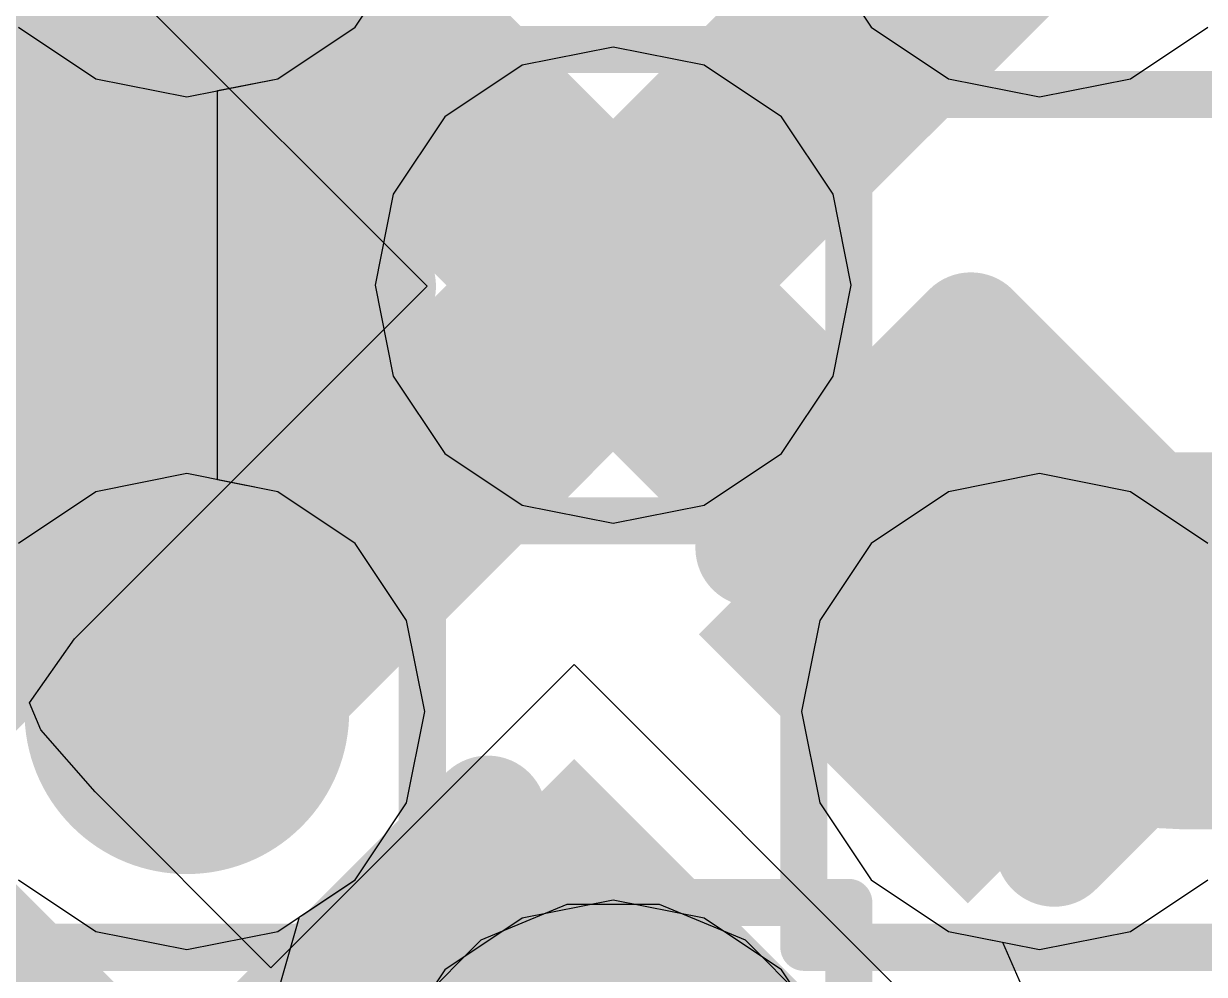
# Model space of a CAD drawing. Header units: inches. Extents: x -6 to 284, y -12 to 154.
# Drawn here: x 53.313 to 54.586, y 11.21 to 12.235 of the extents above; entities that cross this region are included whole.
import ezdxf

# ---------------------------------------------------------------- set-up
doc = ezdxf.new("R2010")
doc.units = ezdxf.units.IN
for name, color, linetype in [('Bottom Layer', 5, 'Continuous'), ('Bottom Overlay', 54, 'Continuous'), ('Bottom Paste', 16, 'Continuous'), ('Bottom Solder', 6, 'Continuous'), ('Drill Drawing', 1, 'Continuous'), ('GND-1', 16, 'Continuous'), ('GND-2', 90, 'Continuous'), ('GND-3', 216, 'Continuous'), ('GND-4', 54, 'Continuous'), ('PWR-1', 156, 'Continuous'), ('PWR-2', 130, 'Continuous'), ('Signal L1', 76, 'Continuous'), ('Signal L2', 6, 'Continuous'), ('Top Layer', 1, 'Continuous'), ('Top Paste', 8, 'Continuous'), ('Top Solder', 216, 'Continuous'), ('Via Holes', 16, 'Continuous')]:
    doc.layers.add(name, color=color, linetype=linetype)

# ---------------------------------------------------------------- blocks, each defined once
blk = doc.blocks.new('BGA_565_15_5_14_4__132')
at = {"layer": 'Top Layer'}
h = blk.add_hatch(color=1, dxfattribs=at)
edge = h.paths.add_edge_path()
edge.add_arc((-2.27499926, -2.27499926), 0.12499848, 0, 360)
h = blk.add_hatch(color=1, dxfattribs=at)
edge = h.paths.add_edge_path()
edge.add_arc((-2.27499926, -2.9250005), 0.12499848, 0, 360)
h = blk.add_hatch(color=1, dxfattribs=at)
edge = h.paths.add_edge_path()
edge.add_arc((-1.62500056, -2.9250005), 0.12499848, 0, 360)
at = {"layer": 'Top Paste'}
h = blk.add_hatch(color=8, dxfattribs=at)
edge = h.paths.add_edge_path()
edge.add_arc((-2.27499926, -2.27499926), 0.12499848, 0, 360)
h = blk.add_hatch(color=8, dxfattribs=at)
edge = h.paths.add_edge_path()
edge.add_arc((-2.27499926, -2.9250005), 0.12499848, 0, 360)
h = blk.add_hatch(color=8, dxfattribs=at)
edge = h.paths.add_edge_path()
edge.add_arc((-1.62500056, -2.9250005), 0.12499848, 0, 360)
at = {"layer": 'Top Solder'}
h = blk.add_hatch(color=216, dxfattribs=at)
edge = h.paths.add_edge_path()
edge.add_arc((-2.27499926, -2.27499926), 0.17499838, 0, 360)
h = blk.add_hatch(color=216, dxfattribs=at)
edge = h.paths.add_edge_path()
edge.add_arc((-2.27499926, -2.9250005), 0.17499838, 0, 360)
h = blk.add_hatch(color=216, dxfattribs=at)
edge = h.paths.add_edge_path()
edge.add_arc((-1.62500056, -2.9250005), 0.17499838, 0, 360)
blk = doc.blocks.new('CAP_0201_B_349')
at = {"layer": 'Bottom Layer'}
for points in [[(-0.44999656, 0.1499997), (-0.14999716, 0.1499997), (-0.14999716, -0.1499997), (-0.44999656, -0.1499997)], [(0.14999716, 0.1499997), (0.44999656, 0.1499997), (0.44999656, -0.1499997), (0.14999716, -0.1499997)]]:
    blk.add_hatch(color=5, dxfattribs=at).paths.add_polyline_path(points)
at = {"layer": 'Bottom Paste'}
for points in [[(-0.44999656, 0.1499997), (-0.14999716, 0.1499997), (-0.14999716, -0.1499997), (-0.44999656, -0.1499997)], [(0.14999716, 0.1499997), (0.44999656, 0.1499997), (0.44999656, -0.1499997), (0.14999716, -0.1499997)]]:
    blk.add_hatch(color=16, dxfattribs=at).paths.add_polyline_path(points)
at = {"layer": 'Bottom Solder'}
for points in [[(-0.50499772, 0.20500086), (-0.094996, 0.20500086), (-0.094996, -0.20500086), (-0.50499772, -0.20500086)], [(0.094996, 0.20500086), (0.50499772, 0.20500086), (0.50499772, -0.20500086), (0.094996, -0.20500086)]]:
    blk.add_hatch(color=6, dxfattribs=at).paths.add_polyline_path(points)
at = {"layer": 'Bottom Overlay'}
for points in [[(-0.5334, 0.2286, 0.127, 0.127, 0), (-0.2032, 0.2286, 0.127, 0.127, 0)], [(-0.5334, 0.2286, 0.127, 0.127, 0), (-0.5334, -0.2286, 0.127, 0.127, 0)], [(0.2032, 0.2286, 0.127, 0.127, 0), (0.5334, 0.2286, 0.127, 0.127, 0)], [(0.5334, 0.2286, 0.127, 0.127, 0), (0.5334, -0.2286, 0.127, 0.127, 0)], [(-0.5334, -0.2286, 0.127, 0.127, 0), (-0.2032, -0.2286, 0.127, 0.127, 0)], [(0.2032, -0.2286, 0.127, 0.127, 0), (0.5334, -0.2286, 0.127, 0.127, 0)]]:
    blk.add_lwpolyline(points, format="xyseb", dxfattribs=at)
for points in [[(-0.5651499999999999, 0.2286, 0.0635, 0.0635, 1), (-0.5016499999999999, 0.2286, 0.0635, 0.0635, 1)], [(-0.5651499999999999, 0.2286, 0.0635, 0.0635, 1), (-0.5016499999999999, 0.2286, 0.0635, 0.0635, 1)], [(-0.23495, 0.2286, 0.0635, 0.0635, 1), (-0.17145, 0.2286, 0.0635, 0.0635, 1)], [(0.17145, 0.2286, 0.0635, 0.0635, 1), (0.23495, 0.2286, 0.0635, 0.0635, 1)], [(0.5016499999999999, 0.2286, 0.0635, 0.0635, 1), (0.5651499999999999, 0.2286, 0.0635, 0.0635, 1)], [(0.5016499999999999, 0.2286, 0.0635, 0.0635, 1), (0.5651499999999999, 0.2286, 0.0635, 0.0635, 1)], [(-0.5651499999999999, -0.2286, 0.0635, 0.0635, 1), (-0.5016499999999999, -0.2286, 0.0635, 0.0635, 1)], [(-0.5651499999999999, -0.2286, 0.0635, 0.0635, 1), (-0.5016499999999999, -0.2286, 0.0635, 0.0635, 1)], [(-0.23495, -0.2286, 0.0635, 0.0635, 1), (-0.17145, -0.2286, 0.0635, 0.0635, 1)], [(0.17145, -0.2286, 0.0635, 0.0635, 1), (0.23495, -0.2286, 0.0635, 0.0635, 1)], [(0.5016499999999999, -0.2286, 0.0635, 0.0635, 1), (0.5651499999999999, -0.2286, 0.0635, 0.0635, 1)], [(0.5016499999999999, -0.2286, 0.0635, 0.0635, 1), (0.5651499999999999, -0.2286, 0.0635, 0.0635, 1)]]:
    blk.add_lwpolyline(points, format="xyseb", close=True, dxfattribs=at)
blk = doc.blocks.new('CAP_0201_B_361')
at = {"layer": 'Bottom Layer'}
for points in [[(-0.44999656, 0.1499997), (-0.14999716, 0.1499997), (-0.14999716, -0.1499997), (-0.44999656, -0.1499997)], [(0.14999716, 0.1499997), (0.44999656, 0.1499997), (0.44999656, -0.1499997), (0.14999716, -0.1499997)]]:
    blk.add_hatch(color=5, dxfattribs=at).paths.add_polyline_path(points)
at = {"layer": 'Bottom Paste'}
for points in [[(-0.44999656, 0.1499997), (-0.14999716, 0.1499997), (-0.14999716, -0.1499997), (-0.44999656, -0.1499997)], [(0.14999716, 0.1499997), (0.44999656, 0.1499997), (0.44999656, -0.1499997), (0.14999716, -0.1499997)]]:
    blk.add_hatch(color=16, dxfattribs=at).paths.add_polyline_path(points)
at = {"layer": 'Bottom Solder'}
for points in [[(-0.50499772, 0.20500086), (-0.094996, 0.20500086), (-0.094996, -0.20500086), (-0.50499772, -0.20500086)], [(0.094996, 0.20500086), (0.50499772, 0.20500086), (0.50499772, -0.20500086), (0.094996, -0.20500086)]]:
    blk.add_hatch(color=6, dxfattribs=at).paths.add_polyline_path(points)
at = {"layer": 'Bottom Overlay'}
for points in [[(-0.5334, 0.2286, 0.127, 0.127, 0), (-0.2032, 0.2286, 0.127, 0.127, 0)], [(-0.5334, -0.2286, 0.127, 0.127, 0), (-0.5334, 0.2286, 0.127, 0.127, 0)], [(0.2032, 0.2286, 0.127, 0.127, 0), (0.5334, 0.2286, 0.127, 0.127, 0)], [(0.5334, -0.2286, 0.127, 0.127, 0), (0.5334, 0.2286, 0.127, 0.127, 0)], [(-0.5334, -0.2286, 0.127, 0.127, 0), (-0.2032, -0.2286, 0.127, 0.127, 0)], [(0.2032, -0.2286, 0.127, 0.127, 0), (0.5334, -0.2286, 0.127, 0.127, 0)]]:
    blk.add_lwpolyline(points, format="xyseb", dxfattribs=at)
for points in [[(-0.5651499999999999, 0.2286, 0.0635, 0.0635, 1), (-0.5016499999999999, 0.2286, 0.0635, 0.0635, 1)], [(-0.5651499999999999, 0.2286, 0.0635, 0.0635, 1), (-0.5016499999999999, 0.2286, 0.0635, 0.0635, 1)], [(-0.23495, 0.2286, 0.0635, 0.0635, 1), (-0.17145, 0.2286, 0.0635, 0.0635, 1)], [(0.17145, 0.2286, 0.0635, 0.0635, 1), (0.23495, 0.2286, 0.0635, 0.0635, 1)], [(0.5016499999999999, 0.2286, 0.0635, 0.0635, 1), (0.5651499999999999, 0.2286, 0.0635, 0.0635, 1)], [(0.5016499999999999, 0.2286, 0.0635, 0.0635, 1), (0.5651499999999999, 0.2286, 0.0635, 0.0635, 1)], [(-0.5651499999999999, -0.2286, 0.0635, 0.0635, 1), (-0.5016499999999999, -0.2286, 0.0635, 0.0635, 1)], [(-0.5651499999999999, -0.2286, 0.0635, 0.0635, 1), (-0.5016499999999999, -0.2286, 0.0635, 0.0635, 1)], [(-0.23495, -0.2286, 0.0635, 0.0635, 1), (-0.17145, -0.2286, 0.0635, 0.0635, 1)], [(0.17145, -0.2286, 0.0635, 0.0635, 1), (0.23495, -0.2286, 0.0635, 0.0635, 1)], [(0.5016499999999999, -0.2286, 0.0635, 0.0635, 1), (0.5651499999999999, -0.2286, 0.0635, 0.0635, 1)], [(0.5016499999999999, -0.2286, 0.0635, 0.0635, 1), (0.5651499999999999, -0.2286, 0.0635, 0.0635, 1)]]:
    blk.add_lwpolyline(points, format="xyseb", close=True, dxfattribs=at)
blk = doc.blocks.new('CAP_0201_B_365')
at = {"layer": 'Bottom Layer'}
for points in [[(-0.44999656, 0.1499997), (-0.14999716, 0.1499997), (-0.14999716, -0.1499997), (-0.44999656, -0.1499997)], [(0.14999716, 0.1499997), (0.44999656, 0.1499997), (0.44999656, -0.1499997), (0.14999716, -0.1499997)]]:
    blk.add_hatch(color=5, dxfattribs=at).paths.add_polyline_path(points)
at = {"layer": 'Bottom Paste'}
for points in [[(-0.44999656, 0.1499997), (-0.14999716, 0.1499997), (-0.14999716, -0.1499997), (-0.44999656, -0.1499997)], [(0.14999716, 0.1499997), (0.44999656, 0.1499997), (0.44999656, -0.1499997), (0.14999716, -0.1499997)]]:
    blk.add_hatch(color=16, dxfattribs=at).paths.add_polyline_path(points)
at = {"layer": 'Bottom Solder'}
for points in [[(-0.50499772, 0.20500086), (-0.094996, 0.20500086), (-0.094996, -0.20500086), (-0.50499772, -0.20500086)], [(0.094996, 0.20500086), (0.50499772, 0.20500086), (0.50499772, -0.20500086), (0.094996, -0.20500086)]]:
    blk.add_hatch(color=6, dxfattribs=at).paths.add_polyline_path(points)
at = {"layer": 'Bottom Overlay'}
for points in [[(-0.2032, 0.2286, 0.127, 0.127, 0), (-0.5334, 0.2286, 0.127, 0.127, 0)], [(-0.5334, -0.2286, 0.127, 0.127, 0), (-0.5334, 0.2286, 0.127, 0.127, 0)], [(0.5334, 0.2286, 0.127, 0.127, 0), (0.2032, 0.2286, 0.127, 0.127, 0)], [(0.5334, -0.2286, 0.127, 0.127, 0), (0.5334, 0.2286, 0.127, 0.127, 0)], [(-0.2032, -0.2286, 0.127, 0.127, 0), (-0.5334, -0.2286, 0.127, 0.127, 0)], [(0.5334, -0.2286, 0.127, 0.127, 0), (0.2032, -0.2286, 0.127, 0.127, 0)]]:
    blk.add_lwpolyline(points, format="xyseb", dxfattribs=at)
for points in [[(-0.5651499999999999, 0.2286, 0.0635, 0.0635, 1), (-0.5016499999999999, 0.2286, 0.0635, 0.0635, 1)], [(-0.5651499999999999, 0.2286, 0.0635, 0.0635, 1), (-0.5016499999999999, 0.2286, 0.0635, 0.0635, 1)], [(-0.23495, 0.2286, 0.0635, 0.0635, 1), (-0.17145, 0.2286, 0.0635, 0.0635, 1)], [(0.17145, 0.2286, 0.0635, 0.0635, 1), (0.23495, 0.2286, 0.0635, 0.0635, 1)], [(0.5016499999999999, 0.2286, 0.0635, 0.0635, 1), (0.5651499999999999, 0.2286, 0.0635, 0.0635, 1)], [(0.5016499999999999, 0.2286, 0.0635, 0.0635, 1), (0.5651499999999999, 0.2286, 0.0635, 0.0635, 1)], [(-0.5651499999999999, -0.2286, 0.0635, 0.0635, 1), (-0.5016499999999999, -0.2286, 0.0635, 0.0635, 1)], [(-0.5651499999999999, -0.2286, 0.0635, 0.0635, 1), (-0.5016499999999999, -0.2286, 0.0635, 0.0635, 1)], [(-0.23495, -0.2286, 0.0635, 0.0635, 1), (-0.17145, -0.2286, 0.0635, 0.0635, 1)], [(0.17145, -0.2286, 0.0635, 0.0635, 1), (0.23495, -0.2286, 0.0635, 0.0635, 1)], [(0.5016499999999999, -0.2286, 0.0635, 0.0635, 1), (0.5651499999999999, -0.2286, 0.0635, 0.0635, 1)], [(0.5016499999999999, -0.2286, 0.0635, 0.0635, 1), (0.5651499999999999, -0.2286, 0.0635, 0.0635, 1)]]:
    blk.add_lwpolyline(points, format="xyseb", close=True, dxfattribs=at)
blk = doc.blocks.new('C___0402_B_415')
at = {"layer": 'Bottom Layer'}
blk.add_hatch(color=5, dxfattribs=at).paths.add_polyline_path([(0.6985, 0.3175), (0.6985, -0.3175), (0.2413, -0.3175), (0.2412999999999999, 0.3175)])
at = {"layer": 'Bottom Paste'}
blk.add_hatch(color=16, dxfattribs=at).paths.add_polyline_path([(0.6985, 0.3175), (0.6985, -0.3175), (0.2413, -0.3175), (0.2412999999999999, 0.3175)])
at = {"layer": 'Bottom Solder'}
blk.add_hatch(color=6, dxfattribs=at).paths.add_polyline_path([(0.7584998799999999, 0.37749988), (0.7584998799999999, -0.37749988), (0.18130012, -0.37749988), (0.18130012, 0.37749988)])
at = {"layer": 'Bottom Overlay'}
for points in [[(0.2794, 0.4064, 0.127, 0.127, 0), (0.7874, 0.4064, 0.127, 0.127, 0)], [(0.7874, -0.4064, 0.127, 0.127, 0), (0.7874, 0.4064, 0.127, 0.127, 0)]]:
    blk.add_lwpolyline(points, format="xyseb", dxfattribs=at)
blk.add_lwpolyline([(0.7556499999999999, 0.4064, 0.0635, 0.0635, 1), (0.8191499999999999, 0.4064, 0.0635, 0.0635, 1)], format="xyseb", close=True, dxfattribs=at)
blk.add_lwpolyline([(0.7556499999999999, 0.4064, 0.0635, 0.0635, 1), (0.8191499999999999, 0.4064, 0.0635, 0.0635, 1)], format="xyseb", close=True, dxfattribs=at)
blk = doc.blocks.new('CAP_0201_B_419')
at = {"layer": 'Bottom Layer'}
for points in [[(-0.44999656, 0.1499997), (-0.14999716, 0.1499997), (-0.14999716, -0.1499997), (-0.44999656, -0.1499997)], [(0.14999716, 0.1499997), (0.44999656, 0.1499997), (0.44999656, -0.1499997), (0.14999716, -0.1499997)]]:
    blk.add_hatch(color=5, dxfattribs=at).paths.add_polyline_path(points)
at = {"layer": 'Bottom Paste'}
for points in [[(-0.44999656, 0.1499997), (-0.14999716, 0.1499997), (-0.14999716, -0.1499997), (-0.44999656, -0.1499997)], [(0.14999716, 0.1499997), (0.44999656, 0.1499997), (0.44999656, -0.1499997), (0.14999716, -0.1499997)]]:
    blk.add_hatch(color=16, dxfattribs=at).paths.add_polyline_path(points)
at = {"layer": 'Bottom Solder'}
for points in [[(-0.50499772, 0.20500086), (-0.094996, 0.20500086), (-0.094996, -0.20500086), (-0.50499772, -0.20500086)], [(0.094996, 0.20500086), (0.50499772, 0.20500086), (0.50499772, -0.20500086), (0.094996, -0.20500086)]]:
    blk.add_hatch(color=6, dxfattribs=at).paths.add_polyline_path(points)
at = {"layer": 'Bottom Overlay'}
for points in [[(-0.2032, 0.2286, 0.127, 0.127, 0), (-0.5334, 0.2286, 0.127, 0.127, 0)], [(-0.5334, -0.2286, 0.127, 0.127, 0), (-0.5334, 0.2286, 0.127, 0.127, 0)], [(0.5334, 0.2286, 0.127, 0.127, 0), (0.2032, 0.2286, 0.127, 0.127, 0)], [(0.5334, -0.2286, 0.127, 0.127, 0), (0.5334, 0.2286, 0.127, 0.127, 0)], [(-0.2032, -0.2286, 0.127, 0.127, 0), (-0.5334, -0.2286, 0.127, 0.127, 0)], [(0.5334, -0.2286, 0.127, 0.127, 0), (0.2032, -0.2286, 0.127, 0.127, 0)]]:
    blk.add_lwpolyline(points, format="xyseb", dxfattribs=at)
for points in [[(-0.5651499999999999, 0.2286, 0.0635, 0.0635, 1), (-0.5016499999999999, 0.2286, 0.0635, 0.0635, 1)], [(-0.5651499999999999, 0.2286, 0.0635, 0.0635, 1), (-0.5016499999999999, 0.2286, 0.0635, 0.0635, 1)], [(-0.23495, 0.2286, 0.0635, 0.0635, 1), (-0.17145, 0.2286, 0.0635, 0.0635, 1)], [(0.17145, 0.2286, 0.0635, 0.0635, 1), (0.23495, 0.2286, 0.0635, 0.0635, 1)], [(0.5016499999999999, 0.2286, 0.0635, 0.0635, 1), (0.5651499999999999, 0.2286, 0.0635, 0.0635, 1)], [(0.5016499999999999, 0.2286, 0.0635, 0.0635, 1), (0.5651499999999999, 0.2286, 0.0635, 0.0635, 1)], [(-0.5651499999999999, -0.2286, 0.0635, 0.0635, 1), (-0.5016499999999999, -0.2286, 0.0635, 0.0635, 1)], [(-0.5651499999999999, -0.2286, 0.0635, 0.0635, 1), (-0.5016499999999999, -0.2286, 0.0635, 0.0635, 1)], [(-0.23495, -0.2286, 0.0635, 0.0635, 1), (-0.17145, -0.2286, 0.0635, 0.0635, 1)], [(0.17145, -0.2286, 0.0635, 0.0635, 1), (0.23495, -0.2286, 0.0635, 0.0635, 1)], [(0.5016499999999999, -0.2286, 0.0635, 0.0635, 1), (0.5651499999999999, -0.2286, 0.0635, 0.0635, 1)], [(0.5016499999999999, -0.2286, 0.0635, 0.0635, 1), (0.5651499999999999, -0.2286, 0.0635, 0.0635, 1)]]:
    blk.add_lwpolyline(points, format="xyseb", close=True, dxfattribs=at)

msp = doc.modelspace()

# ---------------------------------------------------------------- hatches: boundary and pattern name
at = {"layer": 'Bottom Layer'}
h = msp.add_hatch(color=5, dxfattribs=at)
edge = h.paths.add_edge_path()
edge.add_arc((53.94819284, 11.95294282), 0.1499997, 0, 360)
h = msp.add_hatch(color=5, dxfattribs=at)
edge = h.paths.add_edge_path()
edge.add_arc((53.48857221999999, 11.4933222), 0.1499997, 0, 360)
h = msp.add_hatch(color=5, dxfattribs=at)
edge = h.paths.add_edge_path()
edge.add_arc((54.40781345999999, 11.4933222), 0.1499997, 0, 360)
at = {"layer": 'GND-1'}
h = msp.add_hatch(color=16, dxfattribs=at)
edge = h.paths.add_edge_path()
edge.add_arc((53.94819284, 11.95294282), 0.1499997, 0, 360)
h = msp.add_hatch(color=16, dxfattribs=at)
edge = h.paths.add_edge_path()
edge.add_arc((53.48857221999999, 11.4933222), 0.1499997, 0, 360)
h = msp.add_hatch(color=16, dxfattribs=at)
edge = h.paths.add_edge_path()
edge.add_arc((54.40781345999999, 11.4933222), 0.1499997, 0, 360)
at = {"layer": 'GND-2'}
h = msp.add_hatch(color=90, dxfattribs=at)
edge = h.paths.add_edge_path()
edge.add_arc((53.94819284, 11.95294282), 0.1499997, 0, 360)
h = msp.add_hatch(color=90, dxfattribs=at)
edge = h.paths.add_edge_path()
edge.add_arc((53.48857221999999, 11.4933222), 0.1499997, 0, 360)
h = msp.add_hatch(color=90, dxfattribs=at)
edge = h.paths.add_edge_path()
edge.add_arc((54.40781345999999, 11.4933222), 0.1499997, 0, 360)
at = {"layer": 'GND-3'}
h = msp.add_hatch(color=216, dxfattribs=at)
edge = h.paths.add_edge_path()
edge.add_arc((53.94819284, 11.95294282), 0.1499997, 0, 360)
h = msp.add_hatch(color=216, dxfattribs=at)
edge = h.paths.add_edge_path()
edge.add_arc((53.48857221999999, 11.4933222), 0.1499997, 0, 360)
h = msp.add_hatch(color=216, dxfattribs=at)
edge = h.paths.add_edge_path()
edge.add_arc((54.40781345999999, 11.4933222), 0.1499997, 0, 360)
at = {"layer": 'GND-4'}
h = msp.add_hatch(color=54, dxfattribs=at)
edge = h.paths.add_edge_path()
edge.add_arc((53.94819284, 11.95294282), 0.1499997, 0, 360)
h = msp.add_hatch(color=54, dxfattribs=at)
edge = h.paths.add_edge_path()
edge.add_arc((53.48857221999999, 11.4933222), 0.1499997, 0, 360)
h = msp.add_hatch(color=54, dxfattribs=at)
edge = h.paths.add_edge_path()
edge.add_arc((54.40781345999999, 11.4933222), 0.1499997, 0, 360)
at = {"layer": 'PWR-1'}
h = msp.add_hatch(color=156, dxfattribs=at)
edge = h.paths.add_edge_path()
edge.add_arc((53.94819284, 11.95294282), 0.1499997, 0, 360)
h = msp.add_hatch(color=156, dxfattribs=at)
edge = h.paths.add_edge_path()
edge.add_arc((53.48857221999999, 11.4933222), 0.1499997, 0, 360)
h = msp.add_hatch(color=156, dxfattribs=at)
edge = h.paths.add_edge_path()
edge.add_arc((54.40781345999999, 11.4933222), 0.1499997, 0, 360)
at = {"layer": 'PWR-2'}
h = msp.add_hatch(color=130, dxfattribs=at)
edge = h.paths.add_edge_path()
edge.add_arc((53.94819284, 11.95294282), 0.1499997, 0, 360)
h = msp.add_hatch(color=130, dxfattribs=at)
edge = h.paths.add_edge_path()
edge.add_arc((53.48857221999999, 11.4933222), 0.1499997, 0, 360)
h = msp.add_hatch(color=130, dxfattribs=at)
edge = h.paths.add_edge_path()
edge.add_arc((54.40781345999999, 11.4933222), 0.1499997, 0, 360)
at = {"layer": 'Signal L1'}
h = msp.add_hatch(color=76, dxfattribs=at)
edge = h.paths.add_edge_path()
edge.add_arc((53.94819284, 11.95294282), 0.1499997, 0, 360)
h = msp.add_hatch(color=76, dxfattribs=at)
edge = h.paths.add_edge_path()
edge.add_arc((53.48857221999999, 11.4933222), 0.1499997, 0, 360)
h = msp.add_hatch(color=76, dxfattribs=at)
edge = h.paths.add_edge_path()
edge.add_arc((54.40781345999999, 11.4933222), 0.1499997, 0, 360)
at = {"layer": 'Signal L2'}
h = msp.add_hatch(color=6, dxfattribs=at)
edge = h.paths.add_edge_path()
edge.add_arc((53.94819284, 11.95294282), 0.1499997, 0, 360)
h = msp.add_hatch(color=6, dxfattribs=at)
edge = h.paths.add_edge_path()
edge.add_arc((53.48857221999999, 11.4933222), 0.1499997, 0, 360)
h = msp.add_hatch(color=6, dxfattribs=at)
edge = h.paths.add_edge_path()
edge.add_arc((54.40781345999999, 11.4933222), 0.1499997, 0, 360)
at = {"layer": 'Top Layer'}
h = msp.add_hatch(color=1, dxfattribs=at)
edge = h.paths.add_edge_path()
edge.add_arc((53.94819284, 11.95294282), 0.1499997, 0, 360)
h = msp.add_hatch(color=1, dxfattribs=at)
edge = h.paths.add_edge_path()
edge.add_arc((53.48857221999999, 11.4933222), 0.1499997, 0, 360)
h = msp.add_hatch(color=1, dxfattribs=at)
edge = h.paths.add_edge_path()
edge.add_arc((54.40781345999999, 11.4933222), 0.1499997, 0, 360)
at = {"layer": 'Via Holes'}
h = msp.add_hatch(color=7, dxfattribs=at)
edge = h.paths.add_edge_path()
edge.add_arc((53.94819284, 11.95294282), 0.07499858, 0, 360)
h = msp.add_hatch(color=7, dxfattribs=at)
edge = h.paths.add_edge_path()
edge.add_arc((53.48857221999999, 11.4933222), 0.07499858, 0, 360)
h = msp.add_hatch(color=7, dxfattribs=at)
edge = h.paths.add_edge_path()
edge.add_arc((54.40781345999999, 11.4933222), 0.07499858, 0, 360)

# ---------------------------------------------------------------- linework, layer by layer
at = {"layer": 'Bottom Layer'}
for p, q in [((53.74764714, 11.95185824), (53.24475253999999, 12.45475284)), ((53.36749296, 11.57170406), (53.74764714, 11.95185824)), ((53.3191085, 11.50284466), (53.36749296, 11.57170406)), ((53.90616346, 11.54410696), (53.57937214, 11.21731564)), ((54.29790003999999, 11.15237038), (53.90616346, 11.54410696)), ((53.33112523999999, 11.47383024), (53.3191085, 11.50284466)), ((53.38985511999999, 11.4068352), (53.33112523999999, 11.47383024)), ((53.57937214, 11.21731564), (53.38985511999999, 11.4068352))]:
    msp.add_line(p, q, dxfattribs=at)
msp.add_lwpolyline([(53.18964978, 11.33235478, 0.127, 0.127, 0), (54.1934908, 10.32851376, 0.127, 0.127, 0)], format="xyseb", dxfattribs=at)
at = {"layer": 'Drill Drawing'}
for points in [[(53.74256968, 12.15856344, 0.0508, 0.0508, 0), (53.74256968, 12.66656344, 0.0508, 0.0508, 0)], [(54.15381091999999, 12.15856344, 0.0508, 0.0508, 0), (54.15381091999999, 12.66656344, 0.0508, 0.0508, 0)], [(53.69419283999999, 12.20694282, 0.0508, 0.0508, 0), (54.20219284, 12.20694282, 0.0508, 0.0508, 0)], [(53.69419283999999, 11.69894282, 0.0508, 0.0508, 0), (53.69419283999999, 12.20694282, 0.0508, 0.0508, 0)], [(54.20219284, 11.69894282, 0.0508, 0.0508, 0), (54.20219284, 12.20694282, 0.0508, 0.0508, 0)], [(53.23456967999999, 12.15856344, 0.0508, 0.0508, 0), (53.74256968, 12.15856344, 0.0508, 0.0508, 0)], [(54.15381091999999, 12.15856344, 0.0508, 0.0508, 0), (54.66181091999999, 12.15856344, 0.0508, 0.0508, 0)], [(53.23457221999999, 11.7473222, 0.0508, 0.0508, 0), (53.74257221999999, 11.7473222, 0.0508, 0.0508, 0)], [(53.74257221999999, 11.2393222, 0.0508, 0.0508, 0), (53.74257221999999, 11.7473222, 0.0508, 0.0508, 0)], [(54.15381346, 11.7473222, 0.0508, 0.0508, 0), (54.66181346, 11.7473222, 0.0508, 0.0508, 0)], [(54.15381346, 11.2393222, 0.0508, 0.0508, 0), (54.15381346, 11.7473222, 0.0508, 0.0508, 0)], [(53.69419283999999, 11.69894282, 0.0508, 0.0508, 0), (54.20219284, 11.69894282, 0.0508, 0.0508, 0)], [(53.69419283999999, 11.28770158, 0.0508, 0.0508, 0), (54.20219284, 11.28770158, 0.0508, 0.0508, 0)], [(53.69419283999999, 10.77970158, 0.0508, 0.0508, 0), (53.69419283999999, 11.28770158, 0.0508, 0.0508, 0)], [(54.20219284, 10.77970158, 0.0508, 0.0508, 0), (54.20219284, 11.28770158, 0.0508, 0.0508, 0)], [(53.23457221999999, 11.2393222, 0.0508, 0.0508, 0), (53.74257221999999, 11.2393222, 0.0508, 0.0508, 0)], [(54.15381346, 11.2393222, 0.0508, 0.0508, 0), (54.66181346, 11.2393222, 0.0508, 0.0508, 0)]]:
    msp.add_lwpolyline(points, format="xyseb", dxfattribs=at)
for points in [[(53.68149283999999, 12.20694282, 0.0254, 0.0254, 1), (53.70689284, 12.20694282, 0.0254, 0.0254, 1)], [(53.68149283999999, 12.20694282, 0.0254, 0.0254, 1), (53.70689284, 12.20694282, 0.0254, 0.0254, 1)], [(54.18949283999999, 12.20694282, 0.0254, 0.0254, 1), (54.21489284, 12.20694282, 0.0254, 0.0254, 1)], [(54.18949283999999, 12.20694282, 0.0254, 0.0254, 1), (54.21489284, 12.20694282, 0.0254, 0.0254, 1)], [(53.72986967999999, 12.15856344, 0.0254, 0.0254, 1), (53.75526968, 12.15856344, 0.0254, 0.0254, 1)], [(53.72986967999999, 12.15856344, 0.0254, 0.0254, 1), (53.75526968, 12.15856344, 0.0254, 0.0254, 1)], [(54.14111092, 12.15856344, 0.0254, 0.0254, 1), (54.16651091999999, 12.15856344, 0.0254, 0.0254, 1)], [(54.14111092, 12.15856344, 0.0254, 0.0254, 1), (54.16651091999999, 12.15856344, 0.0254, 0.0254, 1)], [(53.72987222, 11.7473222, 0.0254, 0.0254, 1), (53.75527221999999, 11.7473222, 0.0254, 0.0254, 1)], [(53.72987222, 11.7473222, 0.0254, 0.0254, 1), (53.75527221999999, 11.7473222, 0.0254, 0.0254, 1)], [(54.14111345999999, 11.7473222, 0.0254, 0.0254, 1), (54.16651345999999, 11.7473222, 0.0254, 0.0254, 1)], [(54.14111345999999, 11.7473222, 0.0254, 0.0254, 1), (54.16651345999999, 11.7473222, 0.0254, 0.0254, 1)], [(53.68149283999999, 11.69894282, 0.0254, 0.0254, 1), (53.70689284, 11.69894282, 0.0254, 0.0254, 1)], [(53.68149283999999, 11.69894282, 0.0254, 0.0254, 1), (53.70689284, 11.69894282, 0.0254, 0.0254, 1)], [(54.18949283999999, 11.69894282, 0.0254, 0.0254, 1), (54.21489284, 11.69894282, 0.0254, 0.0254, 1)], [(54.18949283999999, 11.69894282, 0.0254, 0.0254, 1), (54.21489284, 11.69894282, 0.0254, 0.0254, 1)], [(53.68149283999999, 11.28770158, 0.0254, 0.0254, 1), (53.70689284, 11.28770158, 0.0254, 0.0254, 1)], [(53.68149283999999, 11.28770158, 0.0254, 0.0254, 1), (53.70689284, 11.28770158, 0.0254, 0.0254, 1)], [(54.18949283999999, 11.28770158, 0.0254, 0.0254, 1), (54.21489284, 11.28770158, 0.0254, 0.0254, 1)], [(54.18949283999999, 11.28770158, 0.0254, 0.0254, 1), (54.21489284, 11.28770158, 0.0254, 0.0254, 1)], [(53.72987222, 11.2393222, 0.0254, 0.0254, 1), (53.75527221999999, 11.2393222, 0.0254, 0.0254, 1)], [(53.72987222, 11.2393222, 0.0254, 0.0254, 1), (53.75527221999999, 11.2393222, 0.0254, 0.0254, 1)], [(54.14111345999999, 11.2393222, 0.0254, 0.0254, 1), (54.16651345999999, 11.2393222, 0.0254, 0.0254, 1)], [(54.14111345999999, 11.2393222, 0.0254, 0.0254, 1), (54.16651345999999, 11.2393222, 0.0254, 0.0254, 1)]]:
    msp.add_lwpolyline(points, format="xyseb", close=True, dxfattribs=at)
at = {"layer": 'GND-1'}
for p, q in [((53.89814722000001, 11.28530128), (53.80567344, 11.24699808)), ((53.99823846, 11.28530128), (53.89814722000001, 11.28530128)), ((54.09071224, 11.24699808), (53.99823846, 11.28530128)), ((53.80567344, 11.24699808), (53.73489634, 11.17622098)), ((54.16148933999999, 11.17622098), (54.09071224, 11.24699808))]:
    msp.add_line(p, q, dxfattribs=at)
at = {"layer": 'GND-2'}
for p, q in [((53.89814722000001, 11.28530128), (53.80567344, 11.24699808)), ((53.99823846, 11.28530128), (53.89814722000001, 11.28530128)), ((54.09071224, 11.24699808), (53.99823846, 11.28530128)), ((53.80567344, 11.24699808), (53.73489634, 11.17622098)), ((54.16148933999999, 11.17622098), (54.09071224, 11.24699808))]:
    msp.add_line(p, q, dxfattribs=at)
at = {"layer": 'GND-3'}
for p, q in [((53.89814722000001, 11.28530128), (53.80567344, 11.24699808)), ((53.99823846, 11.28530128), (53.89814722000001, 11.28530128)), ((54.09071224, 11.24699808), (53.99823846, 11.28530128)), ((53.80567344, 11.24699808), (53.73489634, 11.17622098)), ((54.16148933999999, 11.17622098), (54.09071224, 11.24699808))]:
    msp.add_line(p, q, dxfattribs=at)
at = {"layer": 'GND-4'}
for p, q in [((53.89814722000001, 11.28530128), (53.80567344, 11.24699808)), ((53.99823846, 11.28530128), (53.89814722000001, 11.28530128)), ((54.09071224, 11.24699808), (53.99823846, 11.28530128)), ((53.80567344, 11.24699808), (53.73489634, 11.17622098)), ((54.16148933999999, 11.17622098), (54.09071224, 11.24699808))]:
    msp.add_line(p, q, dxfattribs=at)
at = {"layer": 'PWR-1'}
for p, q in [((53.66996378, 12.23116934), (53.725572, 12.31439498)), ((54.1708086, 12.31439498), (54.22641682, 12.23116934)), ((53.30717557999999, 12.23116934), (53.39040121999999, 12.17556112)), ((53.58673814, 12.17556112), (53.66996378, 12.23116934)), ((54.22641682, 12.23116934), (54.30964246, 12.17556112)), ((54.50597938, 12.17556112), (54.58920501999999, 12.23116934)), ((53.94819284, 12.20947266), (53.85002437999999, 12.18994514)), ((54.0463613, 12.18994514), (53.94819284, 12.20947266)), ((53.85002437999999, 12.18994514), (53.76679873999999, 12.13433692)), ((54.12958694, 12.13433692), (54.0463613, 12.18994514)), ((53.39040121999999, 12.17556112), (53.48856968, 12.1560336)), ((53.48856968, 12.1560336), (53.58673814, 12.17556112)), ((54.30964246, 12.17556112), (54.40781092, 12.1560336)), ((54.40781092, 12.1560336), (54.50597938, 12.17556112)), ((53.76679873999999, 12.13433692), (53.71119052, 12.05111128)), ((54.18519516, 12.05111128), (54.12958694, 12.13433692)), ((53.71119052, 12.05111128), (53.691663, 11.95294282)), ((54.20472268, 11.95294282), (54.18519516, 12.05111128)), ((53.691663, 11.95294282), (53.71119052, 11.85477436)), ((54.18519516, 11.85477436), (54.20472268, 11.95294282)), ((53.71119052, 11.85477436), (53.76679873999999, 11.77154872)), ((54.12958694, 11.77154872), (54.18519516, 11.85477436)), ((53.76679873999999, 11.77154872), (53.85002437999999, 11.7159405)), ((54.0463613, 11.7159405), (54.12958694, 11.77154872)), ((53.48857221999999, 11.74985204), (53.39040376, 11.73032452)), ((53.58674068, 11.73032452), (53.48857221999999, 11.74985204)), ((54.40781345999999, 11.74985204), (54.309645, 11.73032452)), ((54.50598191999999, 11.73032452), (54.40781345999999, 11.74985204)), ((53.39040376, 11.73032452), (53.30717812, 11.6747163)), ((53.66996631999999, 11.6747163), (53.58674068, 11.73032452)), ((54.309645, 11.73032452), (54.22641935999999, 11.6747163)), ((54.58920755999999, 11.6747163), (54.50598191999999, 11.73032452)), ((53.85002437999999, 11.7159405), (53.94819284, 11.69641298)), ((53.94819284, 11.69641298), (54.0463613, 11.7159405)), ((53.72557454, 11.59149066), (53.66996631999999, 11.6747163)), ((54.22641935999999, 11.6747163), (54.17081114, 11.59149066)), ((53.74510205999999, 11.4933222), (53.72557454, 11.59149066)), ((54.17081114, 11.59149066), (54.15128362, 11.4933222)), ((53.72557454, 11.39515374), (53.74510205999999, 11.4933222)), ((54.15128362, 11.4933222), (54.17081114, 11.39515374)), ((53.66996631999999, 11.3119281), (53.72557454, 11.39515374)), ((54.17081114, 11.39515374), (54.22641935999999, 11.3119281)), ((53.30717812, 11.3119281), (53.39040376, 11.25631988)), ((53.58674068, 11.25631988), (53.66996631999999, 11.3119281)), ((54.22641935999999, 11.3119281), (54.309645, 11.25631988)), ((54.50598191999999, 11.25631988), (54.58920755999999, 11.3119281)), ((53.94819284, 11.29023142), (53.85002437999999, 11.2707039)), ((54.0463613, 11.2707039), (53.94819284, 11.29023142)), ((53.85002437999999, 11.2707039), (53.76679873999999, 11.21509568)), ((54.12958694, 11.21509568), (54.0463613, 11.2707039)), ((53.39040376, 11.25631988), (53.48857221999999, 11.23679236)), ((53.48857221999999, 11.23679236), (53.58674068, 11.25631988)), ((54.309645, 11.25631988), (54.40781345999999, 11.23679236)), ((54.40781345999999, 11.23679236), (54.50598191999999, 11.25631988)), ((53.76679873999999, 11.21509568), (53.71119052, 11.13187004)), ((54.18519516, 11.13187004), (54.12958694, 11.21509568))]:
    msp.add_line(p, q, dxfattribs=at)
at = {"layer": 'PWR-2'}
for p, q in [((53.66996378, 12.23116934), (53.725572, 12.31439498)), ((54.1708086, 12.31439498), (54.22641682, 12.23116934)), ((53.30717557999999, 12.23116934), (53.39040121999999, 12.17556112)), ((53.58673814, 12.17556112), (53.66996378, 12.23116934)), ((54.22641682, 12.23116934), (54.30964246, 12.17556112)), ((54.50597938, 12.17556112), (54.58920501999999, 12.23116934)), ((53.94819284, 12.20947266), (53.85002437999999, 12.18994514)), ((54.0463613, 12.18994514), (53.94819284, 12.20947266)), ((53.85002437999999, 12.18994514), (53.76679873999999, 12.13433692)), ((54.12958694, 12.13433692), (54.0463613, 12.18994514)), ((53.39040121999999, 12.17556112), (53.48856968, 12.1560336)), ((53.48856968, 12.1560336), (53.58673814, 12.17556112)), ((54.30964246, 12.17556112), (54.40781092, 12.1560336)), ((54.40781092, 12.1560336), (54.50597938, 12.17556112)), ((53.76679873999999, 12.13433692), (53.71119052, 12.05111128)), ((54.18519516, 12.05111128), (54.12958694, 12.13433692)), ((53.71119052, 12.05111128), (53.691663, 11.95294282)), ((54.20472268, 11.95294282), (54.18519516, 12.05111128)), ((53.691663, 11.95294282), (53.71119052, 11.85477436)), ((54.18519516, 11.85477436), (54.20472268, 11.95294282)), ((53.71119052, 11.85477436), (53.76679873999999, 11.77154872)), ((54.12958694, 11.77154872), (54.18519516, 11.85477436)), ((53.76679873999999, 11.77154872), (53.85002437999999, 11.7159405)), ((54.0463613, 11.7159405), (54.12958694, 11.77154872)), ((53.48857221999999, 11.74985204), (53.39040376, 11.73032452)), ((53.58674068, 11.73032452), (53.48857221999999, 11.74985204)), ((54.40781345999999, 11.74985204), (54.309645, 11.73032452)), ((54.50598191999999, 11.73032452), (54.40781345999999, 11.74985204)), ((53.39040376, 11.73032452), (53.30717812, 11.6747163)), ((53.66996631999999, 11.6747163), (53.58674068, 11.73032452)), ((54.309645, 11.73032452), (54.22641935999999, 11.6747163)), ((54.58920755999999, 11.6747163), (54.50598191999999, 11.73032452)), ((53.85002437999999, 11.7159405), (53.94819284, 11.69641298)), ((53.94819284, 11.69641298), (54.0463613, 11.7159405)), ((53.72557454, 11.59149066), (53.66996631999999, 11.6747163)), ((54.22641935999999, 11.6747163), (54.17081114, 11.59149066)), ((53.74510205999999, 11.4933222), (53.72557454, 11.59149066)), ((54.17081114, 11.59149066), (54.15128362, 11.4933222)), ((53.72557454, 11.39515374), (53.74510205999999, 11.4933222)), ((54.15128362, 11.4933222), (54.17081114, 11.39515374)), ((53.66996631999999, 11.3119281), (53.72557454, 11.39515374)), ((54.17081114, 11.39515374), (54.22641935999999, 11.3119281)), ((53.30717812, 11.3119281), (53.39040376, 11.25631988)), ((53.58674068, 11.25631988), (53.66996631999999, 11.3119281)), ((54.22641935999999, 11.3119281), (54.309645, 11.25631988)), ((54.50598191999999, 11.25631988), (54.58920755999999, 11.3119281)), ((53.94819284, 11.29023142), (53.85002437999999, 11.2707039)), ((54.0463613, 11.2707039), (53.94819284, 11.29023142)), ((53.85002437999999, 11.2707039), (53.76679873999999, 11.21509568)), ((54.12958694, 11.21509568), (54.0463613, 11.2707039)), ((53.39040376, 11.25631988), (53.48857221999999, 11.23679236)), ((53.48857221999999, 11.23679236), (53.58674068, 11.25631988)), ((54.309645, 11.25631988), (54.40781345999999, 11.23679236)), ((54.40781345999999, 11.23679236), (54.50598191999999, 11.25631988)), ((53.76679873999999, 11.21509568), (53.71119052, 11.13187004)), ((54.18519516, 11.13187004), (54.12958694, 11.21509568))]:
    msp.add_line(p, q, dxfattribs=at)
at = {"layer": 'Signal L2'}
for p, q in [((53.66996378, 12.23116934), (53.725572, 12.31439498)), ((54.1708086, 12.31439498), (54.22641682, 12.23116934)), ((53.58673814, 12.17556112), (53.66996378, 12.23116934)), ((54.22641682, 12.23116934), (54.30964246, 12.17556112)), ((54.50597938, 12.17556112), (54.58920501999999, 12.23116934)), ((53.94819284, 12.20947266), (53.85002437999999, 12.18994514)), ((54.0463613, 12.18994514), (53.94819284, 12.20947266)), ((53.85002437999999, 12.18994514), (53.76679873999999, 12.13433692)), ((54.12958694, 12.13433692), (54.0463613, 12.18994514)), ((53.52183352, 12.1626503), (53.58673814, 12.17556112)), ((54.30964246, 12.17556112), (54.40781092, 12.1560336)), ((54.40781092, 12.1560336), (54.50597938, 12.17556112)), ((53.52183352, 11.74323534), (53.52183352, 12.1626503)), ((53.76679873999999, 12.13433692), (53.71119052, 12.05111128)), ((54.18519516, 12.05111128), (54.12958694, 12.13433692)), ((53.71119052, 12.05111128), (53.691663, 11.95294282)), ((54.20472268, 11.95294282), (54.18519516, 12.05111128)), ((53.691663, 11.95294282), (53.71119052, 11.85477436)), ((54.18519516, 11.85477436), (54.20472268, 11.95294282)), ((53.71119052, 11.85477436), (53.76679873999999, 11.77154872)), ((54.12958694, 11.77154872), (54.18519516, 11.85477436)), ((53.76679873999999, 11.77154872), (53.85002437999999, 11.7159405)), ((54.0463613, 11.7159405), (54.12958694, 11.77154872)), ((54.40781345999999, 11.74985204), (54.309645, 11.73032452)), ((54.50598191999999, 11.73032452), (54.40781345999999, 11.74985204)), ((53.58674068, 11.73032452), (53.52183352, 11.74323534)), ((53.66996631999999, 11.6747163), (53.58674068, 11.73032452)), ((54.309645, 11.73032452), (54.22641935999999, 11.6747163)), ((54.58920755999999, 11.6747163), (54.50598191999999, 11.73032452)), ((53.85002437999999, 11.7159405), (53.94819284, 11.69641298)), ((53.94819284, 11.69641298), (54.0463613, 11.7159405)), ((53.72557454, 11.59149066), (53.66996631999999, 11.6747163)), ((54.22641935999999, 11.6747163), (54.17081114, 11.59149066)), ((53.74510205999999, 11.4933222), (53.72557454, 11.59149066)), ((54.17081114, 11.59149066), (54.15128362, 11.4933222)), ((53.72557454, 11.39515374), (53.74510205999999, 11.4933222)), ((54.15128362, 11.4933222), (54.17081114, 11.39515374)), ((53.66996631999999, 11.3119281), (53.72557454, 11.39515374)), ((54.17081114, 11.39515374), (54.22641935999999, 11.3119281)), ((53.61025345999999, 11.27202978), (53.66996631999999, 11.3119281)), ((54.22641935999999, 11.3119281), (54.309645, 11.25631988)), ((53.58134571999999, 11.17219508), (53.61025345999999, 11.27202978)), ((54.309645, 11.25631988), (54.36778813999999, 11.24475526)), ((54.36778813999999, 11.24475526), (54.4161726, 11.135106))]:
    msp.add_line(p, q, dxfattribs=at)
at = {"layer": 'Top Layer'}
for points in [[(53.02895159999999, 11.95294282, 0.254, 0.254, 0), (53.48857221999999, 12.41256344, 0.254, 0.254, 0)], [(53.48862047999999, 12.4123958, 0.254, 0.254, 0), (53.94813442, 11.9528844, 0.254, 0.254, 0)], [(54.15140553999999, 12.15615044, 0.254, 0.254, 0), (54.40792014, 12.41250502, 0.254, 0.254, 0)], [(54.03236844, 12.03711334, 0.254, 0.254, 0), (54.15140553999999, 12.15615044, 0.254, 0.254, 0)], [(53.94829952, 11.9528844, 0.254, 0.254, 0), (54.03236844, 12.03711334, 0.254, 0.254, 0)], [(53.02895159999999, 11.95294282, 0.254, 0.254, 0), (53.48857221999999, 11.4933222, 0.254, 0.254, 0)], [(53.48857221999999, 11.4933222, 0.254, 0.254, 0), (53.94813442, 11.9528844, 0.254, 0.254, 0)], [(53.94813442, 11.9528844, 0.254, 0.254, 0), (53.94819284, 11.95294282, 0.254, 0.254, 0)], [(53.94813442, 11.9528844, 0.254, 0.254, 0), (53.94824363999999, 11.95277264, 0.254, 0.254, 0)], [(53.94819284, 11.95294282, 0.254, 0.254, 0), (53.94829952, 11.9528844, 0.254, 0.254, 0)], [(53.94819284, 11.95294282, 0.254, 0.254, 0), (54.29622109999999, 11.60491456, 0.254, 0.254, 0)], [(54.41982512, 11.52232138, 0.254, 0.254, -0.09849096279220386), (54.29621855999999, 11.60491456, 0.254, 0.254, 0)], [(54.56562873999999, 11.4933222, 0.254, 0.254, -0.09849140335716414), (54.41982766, 11.52232392, 0.254, 0.254, 0)], [(54.56562873999999, 11.4933222, 0.254, 0.254, 0), (55.32705215999999, 11.4933222, 0.254, 0.254, 0)]]:
    msp.add_lwpolyline(points, format="xyseb", dxfattribs=at)
for points in [[(54.08790553999999, 12.15615044, 0.127, 0.127, 1), (54.21490554, 12.15615044, 0.127, 0.127, 1)], [(54.08790553999999, 12.15615044, 0.127, 0.127, 1), (54.21490554, 12.15615044, 0.127, 0.127, 1)], [(53.96886843999999, 12.03711334, 0.127, 0.127, 1), (54.09586844, 12.03711334, 0.127, 0.127, 1)], [(53.96886843999999, 12.03711334, 0.127, 0.127, 1), (54.09586844, 12.03711334, 0.127, 0.127, 1)], [(53.88463442, 11.9528844, 0.127, 0.127, 1), (54.01163441999999, 11.9528844, 0.127, 0.127, 1)], [(53.88463442, 11.9528844, 0.127, 0.127, 1), (54.01163441999999, 11.9528844, 0.127, 0.127, 1)], [(53.88463442, 11.9528844, 0.127, 0.127, 1), (54.01163441999999, 11.9528844, 0.127, 0.127, 1)], [(53.88463442, 11.9528844, 0.127, 0.127, 1), (54.01163441999999, 11.9528844, 0.127, 0.127, 1)], [(53.88469283999999, 11.95294282, 0.127, 0.127, 1), (54.01169284, 11.95294282, 0.127, 0.127, 1)], [(53.88469283999999, 11.95294282, 0.127, 0.127, 1), (54.01169284, 11.95294282, 0.127, 0.127, 1)], [(53.88469283999999, 11.95294282, 0.127, 0.127, 1), (54.01169284, 11.95294282, 0.127, 0.127, 1)], [(53.88474364, 11.95277264, 0.127, 0.127, 1), (54.01174364, 11.95277264, 0.127, 0.127, 1)], [(53.88479951999999, 11.9528844, 0.127, 0.127, 1), (54.01179952, 11.9528844, 0.127, 0.127, 1)], [(53.88479951999999, 11.9528844, 0.127, 0.127, 1), (54.01179952, 11.9528844, 0.127, 0.127, 1)], [(54.23271856, 11.60491456, 0.127, 0.127, 1), (54.35971856, 11.60491456, 0.127, 0.127, 1)], [(54.23272109999999, 11.60491456, 0.127, 0.127, 1), (54.3597211, 11.60491456, 0.127, 0.127, 1)], [(54.35632512, 11.52232138, 0.127, 0.127, 1), (54.48332512, 11.52232138, 0.127, 0.127, 1)], [(54.35632765999999, 11.52232392, 0.127, 0.127, 1), (54.48332765999999, 11.52232392, 0.127, 0.127, 1)], [(53.42507222, 11.4933222, 0.127, 0.127, 1), (53.55207222, 11.4933222, 0.127, 0.127, 1)], [(53.42507222, 11.4933222, 0.127, 0.127, 1), (53.55207222, 11.4933222, 0.127, 0.127, 1)], [(54.50212874, 11.4933222, 0.127, 0.127, 1), (54.62912874, 11.4933222, 0.127, 0.127, 1)], [(54.50212874, 11.4933222, 0.127, 0.127, 1), (54.62912874, 11.4933222, 0.127, 0.127, 1)]]:
    msp.add_lwpolyline(points, format="xyseb", close=True, dxfattribs=at)

# ---------------------------------------------------------------- block references
for name, p, rotation in [('BGA_565_15_5_14_4__132', (54.40792014, 8.2759296), 225), ('CAP_0201_B_361', (55.00440612, 12.70110744), 315), ('C___0402_B_415', (52.84961997999999, 12.22126588), 315), ('CAP_0201_B_365', (54.11829409999999, 11.36450102), 225), ('CAP_0201_B_419', (55.11029872, 11.22495342), 225), ('CAP_0201_B_349', (52.70968376, 10.86743572), 45)]:
    msp.add_blockref(name, p, dxfattribs=dict(rotation=rotation))

doc.saveas('drawing.dxf')
